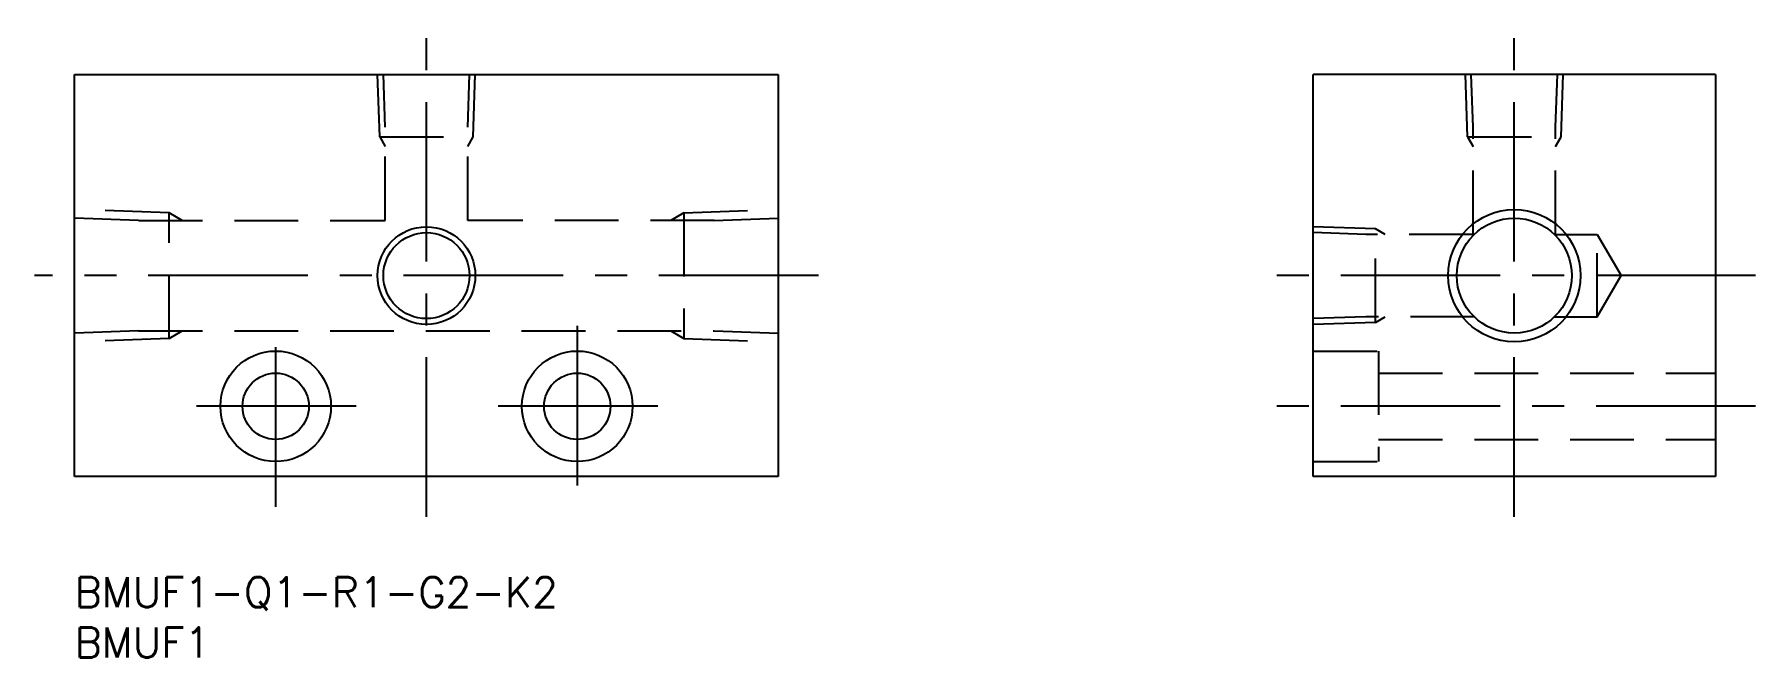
# Model space of a CAD drawing. Extents: x -4 to 167, y -8 to 54.
import ezdxf

# ---------------------------------------------------------------- set-up
doc = ezdxf.new("R2010")
doc.units = 0
doc.header["$LTSCALE"] = 0.5
doc.linetypes.add('CENTER', pattern=[50.8, 31.75, -6.35, 6.35, -6.35])
doc.linetypes.add('DASHED', pattern=[19.05, 12.7, -6.35])
for name, color, linetype in [('MSM_CENTER', 1, 'CENTER'), ('MSM_CONTINUOUS', 7, 'CONTINUOUS'), ('MSM_DASHED', 4, 'DASHED'), ('MSM_NARROW', 5, 'CONTINUOUS'), ('MSM_PART_NUMBER', 7, 'CONTINUOUS')]:
    doc.layers.add(name, color=color, linetype=linetype)
doc.styles.get("Standard").update_dxf_attribs({"font": 'txt.shx', "height": 3, "bigfont": 'bigfont.shx'})

# ---------------------------------------------------------------- blocks, each defined once
blk = doc.blocks.new('*U5')
at = {"layer": 'MSM_PART_NUMBER'}
blk.add_text('BMUF1-Q1-R1-G2-K2', height=3, dxfattribs=at).set_placement((0, -3))
blk = doc.blocks.new('*U6')
at = {"layer": 'MSM_PART_NUMBER'}
blk.add_text('BMUF1', height=3, dxfattribs=at).set_placement((0, -8))

msp = doc.modelspace()

# ---------------------------------------------------------------- linework, layer by layer
at = {"layer": 'MSM_CENTER'}
for p, q in [((35, 6), (35, 54)), ((143.22, 6), (143.22, 54)), ((74, 30), (-4, 30)), ((167.22, 30), (119.22, 30)), ((20, 7), (20, 25)), ((50, 25), (50, 7)), ((28, 17), (12, 17)), ((58, 17), (42, 17)), ((167.22, 17), (119.22, 17))]:
    msp.add_line(p, q, dxfattribs=at)
at = {"layer": 'MSM_CONTINUOUS'}
for p, q in [((0, 50), (70, 50)), ((0, 10), (0, 50)), ((70, 50), (70, 10)), ((163.22, 50), (123.22, 50)), ((123.22, 10), (123.22, 50)), ((163.22, 50), (163.22, 10)), ((70, 10), (0, 10)), ((163.22, 10), (123.22, 10))]:
    msp.add_line(p, q, dxfattribs=at)
for centre, radius in [((35, 30), 4.28), ((143.22, 30), 5.72), ((20, 17), 5.5), ((50, 17), 5.5), ((20, 17), 3.3), ((50, 17), 3.3)]:
    msp.add_circle(centre, radius, dxfattribs=at)
at = {"layer": 'MSM_DASHED'}
for p, q in [((30.35, 43.8), (30.14, 50)), ((30.9, 44.76), (30.72, 50)), ((39.1, 44.76), (39.28, 50)), ((39.65, 43.8), (39.86, 50)), ((138.57, 43.8), (138.36, 50)), ((139.12, 44.76), (138.94, 50)), ((147.32, 44.76), (147.5, 50)), ((147.87, 43.8), (148.08, 50)), ((30.9, 35.5), (30.9, 44.76)), ((39.1, 35.5), (39.1, 44.76)), ((139.12, 34.1), (139.12, 44.76)), ((147.32, 34.1), (147.32, 44.76)), ((30.35, 43.8), (30.9, 42.85)), ((30.35, 43.8), (39.65, 43.8)), ((39.1, 42.85), (39.65, 43.8)), ((138.57, 43.8), (147.87, 43.8)), ((138.57, 43.8), (139.12, 42.85)), ((147.32, 42.85), (147.87, 43.8)), ((9.4, 36.25), (0, 36.58)), ((10.7, 35.5), (9.4, 36.25)), ((9.4, 23.75), (9.4, 36.25)), ((60.6, 36.25), (59.3, 35.5)), ((60.6, 36.25), (70, 36.58)), ((60.6, 36.25), (60.6, 23.75)), ((6.37, 35.5), (0, 35.72)), ((6.37, 35.5), (30.9, 35.5)), ((63.63, 35.5), (39.1, 35.5)), ((63.63, 35.5), (70, 35.72)), ((129.42, 34.65), (123.22, 34.86)), ((128.46, 34.1), (123.22, 34.28)), ((129.42, 25.35), (129.42, 34.65)), ((130.37, 34.1), (129.42, 34.65)), ((139.12, 34.1), (128.46, 34.1)), ((147.32, 34.1), (151.47, 34.1)), ((151.47, 25.9), (151.47, 34.1)), ((151.47, 34.1), (153.84, 30)), ((151.47, 25.9), (153.84, 30)), ((128.46, 25.9), (123.22, 25.72)), ((139.23, 25.9), (128.46, 25.9)), ((129.42, 25.35), (130.37, 25.9)), ((147.21, 25.9), (151.47, 25.9)), ((6.37, 24.5), (0, 24.28)), ((6.37, 24.5), (63.63, 24.5)), ((9.4, 23.75), (10.7, 24.5)), ((59.3, 24.5), (60.6, 23.75)), ((63.63, 24.5), (70, 24.28)), ((129.42, 25.35), (123.22, 25.14)), ((9.4, 23.75), (0, 23.42)), ((60.6, 23.75), (70, 23.42)), ((123.22, 22.5), (129.72, 22.5)), ((129.72, 22.5), (129.72, 11.5)), ((129.72, 20.3), (163.22, 20.3)), ((129.72, 13.7), (163.22, 13.7)), ((123.22, 11.5), (129.72, 11.5))]:
    msp.add_line(p, q, dxfattribs=at)
at = {"layer": 'MSM_NARROW'}
for centre, radius in [((143.22, 30), 6.58), ((35, 30), 4.86)]:
    msp.add_circle(centre, radius, dxfattribs=at)

# ---------------------------------------------------------------- block references
at = {"layer": 'MSM_CONTINUOUS'}
for name in ['*U5', '*U6']:
    msp.add_blockref(name, (0, 0), dxfattribs=at)

doc.saveas('drawing.dxf')
